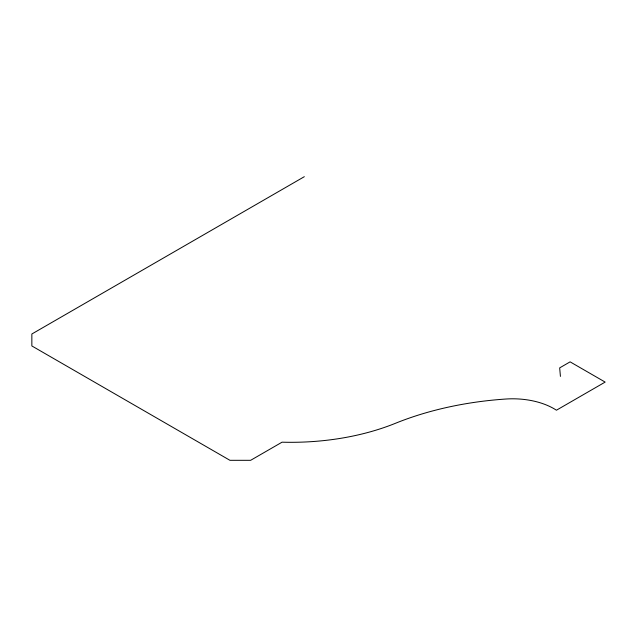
<?xml version="1.0" encoding="UTF-8"?>
<svg xmlns="http://www.w3.org/2000/svg" width="637" height="637" viewBox="0 0 637 637"><rect width="100%" height="100%" fill="white"/><g stroke="black" fill="none" stroke-linecap="round" stroke-linejoin="round"><path stroke-width="0.96" d="M304.319 176.688L31.85 333.995L31.85 345.947L229.941 460.312L250.644 460.312L282.048 442.182A182.071 105.121 0 0 0 395.513 423.271A240.682 138.962 0 0 1 505.897 399.025A58.389 33.713 0 0 1 556.435 410.212L605.15 382.089L570.107 361.856L559.668 367.883L560.433 376.395"/></g></svg>
